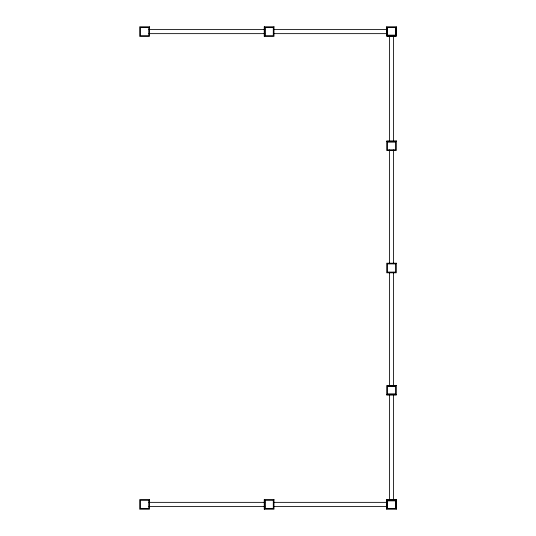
<?xml version="1.0" encoding="UTF-8"?>
<svg xmlns="http://www.w3.org/2000/svg" width="536" height="536" viewBox="0 0 536 536"><rect width="100%" height="100%" fill="white"/><g stroke="black" fill="none" stroke-linecap="round" stroke-linejoin="round"><path stroke-width="0.8" d="M386.717 509.2L386.717 499.619L396.298 499.619L396.298 509.2L386.717 509.2L386.717 499.619M386.717 26.8L386.717 35.785L396.298 35.785L396.298 26.8L386.717 26.8L386.717 36.381L396.298 36.381L396.298 26.8M148.894 29.54L264.791 29.54M273.454 29.54L386.416 29.54M148.894 33.641L264.791 33.641M273.454 33.641L386.416 33.641M387.401 35.142L395.615 35.142M386.717 141.497L396.298 141.497M387.401 142.141L395.615 142.141M387.401 386.161L395.615 386.161L395.615 394.416L387.401 394.416L387.401 386.161L395.615 386.208M387.401 393.86L395.615 393.86M386.717 394.503L396.298 394.503M386.717 500.215L396.298 500.215M387.401 500.858L395.615 500.858M148.894 502.359L264.791 502.359M273.454 502.359L386.416 502.359M148.894 506.46L264.791 506.46M273.454 506.46L386.416 506.46M396.298 499.619L396.298 509.2M395.615 500.302L395.615 508.557L387.401 508.557L387.401 500.302M393.558 36.167L393.558 141.115M393.558 149.946L393.558 263.739M393.558 272.261L393.558 386.054M393.558 394.885L393.558 499.833M389.458 36.167L389.458 141.115M389.458 149.946L389.458 263.739M389.458 272.261L389.458 386.054M389.458 394.885L389.458 499.833M265.092 27.483L265.092 35.698M265.092 500.302L265.092 508.517M264.409 26.8L264.409 36.381M264.409 499.619L264.409 509.2M149.457 26.8L139.702 26.8L139.702 36.381L149.457 36.381L149.457 26.8M273.99 26.8L264.235 26.8L264.235 36.381L273.99 36.381L273.99 26.8M148.76 27.483L140.399 27.483L140.399 35.698L148.76 35.698L148.76 27.483M273.3 27.483L264.931 27.483L264.931 35.698L273.3 35.698L273.293 27.483M395.615 27.483L387.401 27.443L387.401 35.698L395.615 35.698L395.615 27.443M396.298 140.901L386.717 140.901L386.717 150.482L396.298 150.482L396.298 140.901M395.615 141.584L387.401 141.584L387.401 149.839L395.615 149.792L395.615 141.584M396.298 263.21L386.717 263.21L386.717 272.791L396.298 272.791L396.298 263.21M395.615 263.893L387.401 263.893L387.401 272.107L395.615 272.107L395.615 263.893M396.298 385.518L386.717 385.518L386.717 395.099L396.298 395.099L396.298 385.518M149.457 499.619L139.702 499.619L139.702 509.2L149.457 509.2L149.457 499.619M273.99 499.619L264.235 499.619L264.235 509.2L273.99 509.2L273.99 499.619M148.76 500.302L140.399 500.302L140.399 508.517L148.76 508.517L148.76 500.302M273.3 500.302L264.931 500.302L264.931 508.517L273.3 508.517L273.3 500.302"/></g></svg>
